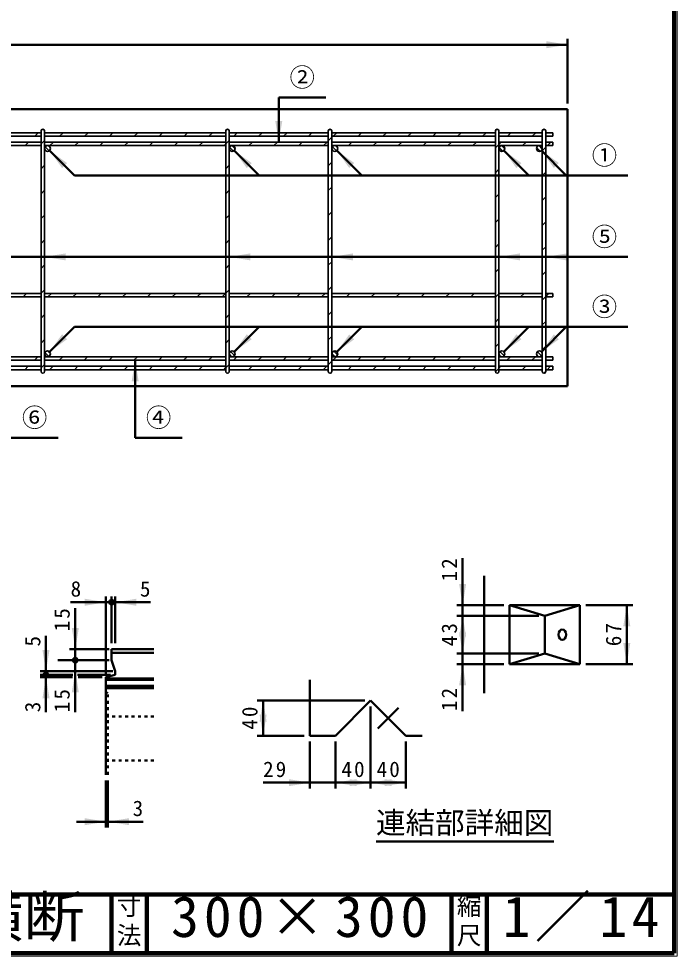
# Model space of a CAD drawing. Units: millimetres, scale not verified, with parts at other scales. Extents: x 100 to 4105, y 100 to 2870.
# Drawn here: x 2982 to 4105, y 100 to 1698 of the extents above; entities that cross this region are included whole.
import ezdxf
from ezdxf.enums import TextEntityAlignment as Align

# ---------------------------------------------------------------- set-up
doc = ezdxf.new("R2010")
doc.units = ezdxf.units.MM
doc.header["$LTSCALE"] = 5
doc.linetypes.add('USER1', pattern=[13.4, 10, -1.2, 1, -1.2])
doc.linetypes.add('USER2', pattern=[2.2, 1, -1.2])
doc.layers.add('V-nasSTD', color=7, linetype='Continuous', lineweight=35)
doc.styles.add('ＭＳ ゴシック', font='')
doc.styles.get('ＭＳ ゴシック').set_extended_font_data('MS Gothic')

msp = doc.modelspace()

# ---------------------------------------------------------------- hatches: boundary and pattern name
at = {"layer": 'V-nasSTD'}
for points in [[(3881.814, 1647.89), (3917.814, 1653.89), (3881.814, 1659.89)], [(3431.314, 1523.89), (3425.314, 1487.89), (3419.314, 1523.89)], [(3055.562, 1443.656), (3034.349, 1473.355), (3064.048, 1452.141)], [(3370.562, 1443.656), (3349.349, 1473.355), (3379.048, 1452.141)], [(3545.562, 1443.656), (3524.349, 1473.355), (3554.048, 1452.141)], [(3830.562, 1443.656), (3809.349, 1473.355), (3839.048, 1452.141)], [(3894.562, 1443.656), (3873.349, 1473.355), (3903.048, 1452.141)], [(3061.814, 1298.14), (3025.814, 1292.14), (3061.814, 1286.14)], [(3376.814, 1298.14), (3340.814, 1292.14), (3376.814, 1286.14)], [(3551.814, 1298.14), (3515.814, 1292.14), (3551.814, 1286.14)], [(3836.814, 1298.14), (3800.814, 1292.14), (3836.814, 1286.14)], [(3916.814, 1298.14), (3880.814, 1292.14), (3916.814, 1286.14)], [(3055.562, 1160.124), (3034.349, 1130.426), (3064.048, 1151.639)], [(3370.562, 1160.124), (3349.349, 1130.426), (3379.048, 1151.639)], [(3545.562, 1160.124), (3524.349, 1130.426), (3554.048, 1151.639)], [(3830.562, 1160.124), (3809.349, 1130.426), (3839.048, 1151.639)], [(3894.562, 1160.124), (3873.349, 1130.426), (3903.048, 1151.639)], [(3186.314, 1079.89), (3180.314, 1115.89), (3174.314, 1079.89)], [(3732.944, 734.502), (3738.944, 698.502), (3744.944, 734.502)], [(3094.226, 697.427), (3130.226, 703.427), (3094.226, 709.427)], [(3182.476, 709.427), (3146.476, 703.427), (3182.476, 697.427)], [(4024.944, 662.502), (4018.944, 698.502), (4012.944, 662.502)], [(3744.944, 644.502), (3738.944, 680.502), (3732.944, 644.502)], [(3072.226, 659.427), (3078.226, 623.427), (3084.226, 659.427)], [(3732.944, 652.002), (3738.944, 616.002), (3744.944, 652.002)], [(4012.944, 634.002), (4018.944, 598.002), (4024.944, 634.002)], [(3022.226, 621.927), (3028.226, 585.927), (3034.226, 621.927)], [(3744.944, 562.002), (3738.944, 598.002), (3732.944, 562.002)], [(3034.226, 539.927), (3028.226, 575.927), (3022.226, 539.927)], [(3084.226, 549.927), (3078.226, 585.927), (3072.226, 549.927)], [(3404.525, 499.929), (3398.525, 535.929), (3392.525, 499.929)], [(3392.525, 511.929), (3398.525, 475.929), (3404.525, 511.929)], [(3442.525, 389.929), (3478.525, 395.929), (3442.525, 401.929)], [(3558.025, 401.929), (3522.025, 395.929), (3558.025, 389.929)], [(3546.025, 389.929), (3582.025, 395.929), (3546.025, 401.929)], [(3618.025, 401.929), (3582.025, 395.929), (3618.025, 389.929)], [(3606.025, 389.929), (3642.025, 395.929), (3606.025, 401.929)], [(3094.226, 323.376), (3130.226, 329.376), (3094.226, 335.376)], [(3169.976, 335.376), (3133.976, 329.376), (3169.976, 323.376)]]:
    msp.add_hatch(color=256, dxfattribs=at).paths.add_polyline_path(points)

# ---------------------------------------------------------------- linework, layer by layer
at = {"layer": 'V-nasSTD', "lineweight": 100}
for p, q in [((4100, 105), (4100, 2865)), ((105, 205), (4100, 205)), ((3140, 205), (3140, 105)), ((3200, 205), (3200, 105)), ((3720, 205), (3720, 105)), ((3780, 205), (3780, 105)), ((105, 105), (4100, 105))]:
    msp.add_line(p, q, dxfattribs=at)
at = {"layer": 'V-nasSTD', "lineweight": 50}
for p, q in [((3917.814, 1553.89), (3917.814, 1663.89)), ((1917.814, 1653.89), (3917.814, 1653.89)), ((3425.314, 1563.89), (3425.314, 1487.89)), ((3425.314, 1563.89), (3505.314, 1563.89)), ((1925.814, 1543.89), (3917.814, 1543.89)), ((3917.814, 1543.89), (3917.814, 1071.89)), ((3076.776, 1430.928), (3034.349, 1473.355)), ((3391.776, 1430.928), (3349.349, 1473.355)), ((3566.776, 1430.928), (3524.349, 1473.355)), ((3851.776, 1430.928), (3809.349, 1473.355)), ((3915.776, 1430.928), (3873.349, 1473.355)), ((4020.814, 1430.928), (3076.776, 1430.928)), ((4020.814, 1292.14), (2917.814, 1292.14)), ((3076.776, 1172.852), (3034.349, 1130.426)), ((4020.814, 1172.852), (3076.776, 1172.852)), ((3391.776, 1172.852), (3349.349, 1130.426)), ((3566.776, 1172.852), (3524.349, 1130.426)), ((3851.776, 1172.852), (3809.349, 1130.426)), ((3915.776, 1172.852), (3873.349, 1130.426)), ((3180.314, 983.89), (3180.314, 1115.89)), ((1917.814, 1071.89), (3917.814, 1071.89)), ((2968.814, 983.89), (3048.814, 983.89)), ((3180.314, 983.89), (3260.314, 983.89)), ((3738.944, 778.502), (3738.944, 698.502)), ((3775.444, 748.252), (3775.444, 548.252)), ((3070.226, 703.427), (3130.226, 703.427)), ((3130.226, 713.427), (3130.226, 581.427)), ((3130.226, 703.427), (3140.226, 703.427)), ((3140.226, 713.427), (3140.226, 633.427)), ((3140.226, 703.427), (3146.476, 703.427)), ((3146.476, 713.427), (3146.476, 633.427)), ((3206.476, 703.427), (3146.476, 703.427)), ((3078.226, 693.427), (3078.226, 623.427)), ((3808.944, 698.502), (3728.944, 698.502)), ((3738.944, 680.502), (3738.944, 698.502)), ((3818.944, 698.502), (3818.944, 598.002)), ((3818.944, 698.502), (3938.944, 698.502)), ((3818.944, 698.502), (3878.944, 680.502)), ((3878.944, 680.502), (3938.944, 698.502)), ((3938.944, 698.502), (3938.944, 598.002)), ((3948.944, 698.502), (4028.944, 698.502)), ((4018.944, 598.002), (4018.944, 698.502)), ((3868.944, 680.502), (3728.944, 680.502)), ((3738.944, 616.002), (3738.944, 680.502)), ((3878.944, 680.502), (3878.944, 616.002)), ((3028.226, 645.927), (3028.226, 585.927)), ((3128.226, 623.427), (3068.226, 623.427)), ((3078.226, 623.427), (3078.226, 604.677)), ((3132.226, 623.427), (3136.226, 623.427)), ((3140.226, 623.427), (3212.367, 623.427)), ((3140.226, 623.427), (3140.226, 604.677)), ((3140.226, 617.177), (3212.367, 617.177)), ((3868.944, 616.002), (3728.944, 616.002)), ((3738.944, 598.002), (3738.944, 616.002)), ((3818.944, 598.002), (3878.944, 616.002)), ((3878.944, 616.002), (3938.944, 598.002)), ((3128.226, 604.677), (3048.226, 604.677)), ((3078.226, 604.677), (3078.226, 585.927)), ((3132.226, 604.677), (3136.226, 604.677)), ((3140.226, 604.677), (3146.476, 585.927)), ((3808.944, 598.002), (3728.944, 598.002)), ((3738.944, 518.002), (3738.944, 598.002)), ((3818.944, 598.002), (3938.944, 598.002)), ((3948.944, 598.002), (4028.944, 598.002)), ((3128.226, 585.927), (3018.226, 585.927)), ((3074.226, 579.677), (3018.226, 579.677)), ((3073.226, 575.927), (3018.226, 575.927)), ((3028.226, 585.927), (3028.226, 579.677)), ((3028.226, 579.677), (3028.226, 575.927)), ((3028.226, 515.927), (3028.226, 575.927)), ((3078.226, 515.927), (3078.226, 585.927)), ((3082.226, 579.677), (3138.226, 579.677)), ((3083.226, 575.927), (3124.226, 575.927)), ((3130.226, 575.927), (3146.476, 579.677)), ((3130.226, 409.376), (3130.226, 575.927)), ((3132.226, 585.927), (3142.476, 585.927)), ((3146.476, 585.927), (3146.476, 579.677)), ((3130.226, 573.446), (3212.367, 573.446)), ((3130.226, 570.927), (3212.367, 570.927)), ((3130.226, 560.927), (3212.367, 560.927)), ((3478.525, 570.929), (3478.525, 475.929)), ((3130.226, 556.729), (3212.367, 556.729)), ((3572.025, 535.929), (3388.525, 535.929)), ((3398.525, 475.929), (3398.525, 535.929)), ((3522.025, 475.929), (3582.025, 535.929)), ((3582.025, 535.929), (3642.025, 475.929)), ((3582.025, 525.929), (3582.025, 385.929)), ((3468.525, 475.929), (3388.525, 475.929)), ((3478.525, 475.929), (3522.025, 475.929)), ((3478.525, 465.929), (3478.525, 385.929)), ((3522.025, 465.929), (3522.025, 385.929)), ((3642.025, 475.929), (3670.025, 475.929)), ((3642.025, 465.929), (3642.025, 385.929)), ((3130.226, 399.376), (3130.226, 319.376)), ((3133.976, 399.376), (3133.976, 319.376)), ((3398.525, 395.929), (3478.525, 395.929)), ((3478.525, 395.929), (3522.025, 395.929)), ((3522.025, 395.929), (3582.025, 395.929)), ((3582.025, 395.929), (3642.025, 395.929)), ((3080.226, 329.376), (3130.226, 329.376)), ((3130.226, 329.376), (3133.976, 329.376)), ((3193.976, 329.376), (3133.976, 329.376)), ((3591.187, 295.686), (3894.595, 295.686))]:
    msp.add_line(p, q, dxfattribs=at)
at = {"layer": 'V-nasSTD'}
for p, q in [((2917.814, 1503.89), (3019.814, 1503.89)), ((3009.099, 1497.89), (3015.099, 1503.89)), ((3019.814, 1506.89), (3019.814, 1096.89)), ((3025.814, 1506.89), (3025.814, 1096.89)), ((3025.814, 1503.89), (3334.814, 1503.89)), ((3051.526, 1497.89), (3057.526, 1503.89)), ((3093.952, 1497.89), (3099.952, 1503.89)), ((3136.379, 1497.89), (3142.379, 1503.89)), ((3178.805, 1497.89), (3184.805, 1503.89)), ((3221.231, 1497.89), (3227.231, 1503.89)), ((3263.658, 1497.89), (3269.658, 1503.89)), ((3306.084, 1497.89), (3312.084, 1503.89)), ((3334.814, 1506.89), (3334.814, 1096.89)), ((3340.814, 1506.89), (3340.814, 1096.89)), ((3340.814, 1503.89), (3509.814, 1503.89)), ((3348.511, 1497.89), (3354.511, 1503.89)), ((3390.937, 1497.89), (3396.937, 1503.89)), ((3433.364, 1497.89), (3439.364, 1503.89)), ((3475.79, 1497.89), (3481.79, 1503.89)), ((3509.814, 1506.89), (3509.814, 1096.89)), ((3515.814, 1506.89), (3515.814, 1096.89)), ((3515.814, 1503.89), (3794.814, 1503.89)), ((3524.216, 1503.89), (3518.216, 1497.89)), ((3566.643, 1503.89), (3560.643, 1497.89)), ((3603.069, 1497.89), (3609.069, 1503.89)), ((3645.496, 1497.89), (3651.496, 1503.89)), ((3687.922, 1497.89), (3693.922, 1503.89)), ((3730.348, 1497.89), (3736.348, 1503.89)), ((3772.775, 1497.89), (3778.775, 1503.89)), ((3794.814, 1506.89), (3794.814, 1096.89)), ((3800.814, 1506.89), (3800.814, 1096.89)), ((3800.814, 1503.89), (3874.814, 1503.89)), ((3815.201, 1497.89), (3821.201, 1503.89)), ((3857.628, 1497.89), (3863.628, 1503.89)), ((3874.814, 1506.89), (3874.814, 1096.89)), ((3880.814, 1506.89), (3880.814, 1096.89)), ((3880.814, 1503.89), (3892.814, 1503.89)), ((3892.814, 1503.89), (3892.814, 1497.89)), ((2917.814, 1497.89), (3019.814, 1497.89)), ((2917.814, 1487.89), (3019.814, 1487.89)), ((2992.599, 1481.89), (2998.599, 1487.89)), ((3025.814, 1490.693), (3019.814, 1484.693)), ((3025.814, 1497.89), (3334.814, 1497.89)), ((3025.814, 1487.89), (3334.814, 1487.89)), ((3041.026, 1487.89), (3035.026, 1481.89)), ((3077.452, 1481.89), (3083.452, 1487.89)), ((3119.879, 1481.89), (3125.879, 1487.89)), ((3162.305, 1481.89), (3168.305, 1487.89)), ((3204.731, 1481.89), (3210.731, 1487.89)), ((3247.158, 1481.89), (3253.158, 1487.89)), ((3289.584, 1481.89), (3295.584, 1487.89)), ((3340.814, 1490.693), (3334.814, 1484.693)), ((3340.814, 1497.89), (3509.814, 1497.89)), ((3340.814, 1487.89), (3509.814, 1487.89)), ((3374.437, 1481.89), (3380.437, 1487.89)), ((3416.864, 1481.89), (3422.864, 1487.89)), ((3459.29, 1481.89), (3465.29, 1487.89)), ((3501.716, 1481.89), (3507.716, 1487.89)), ((3515.814, 1495.987), (3509.814, 1489.987)), ((3515.814, 1497.89), (3794.814, 1497.89)), ((3515.814, 1487.89), (3794.814, 1487.89)), ((3544.143, 1481.89), (3550.143, 1487.89)), ((3586.569, 1481.89), (3592.569, 1487.89)), ((3628.996, 1481.89), (3634.996, 1487.89)), ((3671.422, 1481.89), (3677.422, 1487.89)), ((3713.848, 1481.89), (3719.848, 1487.89)), ((3756.275, 1481.89), (3762.275, 1487.89)), ((3800.814, 1497.89), (3874.814, 1497.89)), ((3874.814, 1487.89), (3800.814, 1487.89)), ((3804.701, 1487.89), (3800.814, 1484.003)), ((3841.128, 1481.89), (3847.128, 1487.89)), ((3880.814, 1497.89), (3892.814, 1497.89)), ((3880.814, 1487.89), (3892.814, 1487.89)), ((3883.554, 1481.89), (3889.554, 1487.89)), ((3892.814, 1487.89), (3892.814, 1481.89)), ((3019.814, 1481.89), (2917.814, 1481.89)), ((3334.814, 1481.89), (3025.814, 1481.89)), ((3026.901, 1480.004), (3033.927, 1472.978)), ((3032.317, 1481.659), (3035.582, 1478.394)), ((3332.011, 1481.89), (3334.814, 1484.693)), ((3509.814, 1481.89), (3340.814, 1481.89)), ((3341.243, 1478.916), (3347.84, 1472.319)), ((3345.36, 1481.87), (3350.793, 1476.437)), ((3794.814, 1481.89), (3515.814, 1481.89)), ((3516.915, 1480.021), (3523.944, 1472.992)), ((3522.363, 1481.644), (3525.568, 1478.439)), ((3800.814, 1484.003), (3794.814, 1478.003)), ((3874.814, 1481.89), (3800.814, 1481.89)), ((3801.132, 1478.646), (3807.57, 1472.209)), ((3805.022, 1481.827), (3810.751, 1476.099)), ((3865.04, 1478.378), (3871.301, 1472.117)), ((3868.72, 1481.769), (3874.693, 1475.797)), ((3880.814, 1479.15), (3874.814, 1473.15)), ((3880.814, 1481.89), (3892.814, 1481.89)), ((3025.814, 1448.267), (3019.814, 1442.267)), ((3340.814, 1448.267), (3334.814, 1442.267)), ((3515.814, 1453.561), (3509.814, 1447.561)), ((3800.814, 1441.576), (3794.814, 1435.576)), ((3880.814, 1436.723), (3874.814, 1430.723)), ((3515.814, 1411.135), (3509.814, 1405.135)), ((3025.814, 1405.84), (3019.814, 1399.84)), ((3340.814, 1405.84), (3334.814, 1399.84)), ((3800.814, 1399.15), (3794.814, 1393.15)), ((3880.814, 1394.297), (3874.814, 1388.297)), ((3025.814, 1363.414), (3019.814, 1357.414)), ((3340.814, 1363.414), (3334.814, 1357.414)), ((3515.814, 1368.708), (3509.814, 1362.708)), ((3800.814, 1356.723), (3794.814, 1350.723)), ((3880.814, 1351.871), (3874.814, 1345.871)), ((3025.814, 1320.987), (3019.814, 1314.987)), ((3340.814, 1320.987), (3334.814, 1314.987)), ((3515.814, 1326.282), (3509.814, 1320.282)), ((3800.814, 1314.297), (3794.814, 1308.297)), ((3880.814, 1309.444), (3874.814, 1303.444)), ((3025.814, 1278.561), (3019.814, 1272.561)), ((3340.814, 1278.561), (3334.814, 1272.561)), ((3515.814, 1283.855), (3509.814, 1277.855)), ((3800.814, 1271.871), (3794.814, 1265.871)), ((3874.814, 1261.018), (3880.814, 1267.018)), ((3025.814, 1236.135), (3019.814, 1230.135)), ((3340.814, 1236.135), (3334.814, 1230.135)), ((3515.814, 1241.429), (3509.814, 1235.429)), ((2917.814, 1229.89), (3019.814, 1229.89)), ((2917.814, 1223.89), (3019.814, 1223.89)), ((2989.158, 1223.89), (2995.158, 1229.89)), ((3025.814, 1229.89), (3334.814, 1229.89)), ((3025.814, 1223.89), (3334.814, 1223.89)), ((3037.584, 1229.89), (3031.584, 1223.89)), ((3074.011, 1223.89), (3080.011, 1229.89)), ((3116.437, 1223.89), (3122.437, 1229.89)), ((3158.864, 1223.89), (3164.864, 1229.89)), ((3201.29, 1223.89), (3207.29, 1229.89)), ((3243.716, 1223.89), (3249.716, 1229.89)), ((3286.143, 1223.89), (3290.926, 1228.673)), ((3292.143, 1229.89), (3290.926, 1228.673)), ((3328.569, 1223.89), (3334.569, 1229.89)), ((3340.814, 1229.89), (3509.814, 1229.89)), ((3340.814, 1223.89), (3509.814, 1223.89)), ((3370.996, 1223.89), (3376.996, 1229.89)), ((3413.422, 1223.89), (3419.422, 1229.89)), ((3455.848, 1223.89), (3461.848, 1229.89)), ((3498.275, 1223.89), (3504.275, 1229.89)), ((3515.814, 1229.89), (3794.814, 1229.89)), ((3515.814, 1223.89), (3794.814, 1223.89)), ((3546.701, 1229.89), (3540.701, 1223.89)), ((3583.128, 1223.89), (3589.128, 1229.89)), ((3625.554, 1223.89), (3631.554, 1229.89)), ((3667.98, 1223.89), (3673.98, 1229.89)), ((3710.407, 1223.89), (3716.407, 1229.89)), ((3752.833, 1223.89), (3758.833, 1229.89)), ((3794.814, 1223.444), (3800.814, 1229.444)), ((3800.814, 1229.89), (3874.814, 1229.89)), ((3800.814, 1229.444), (3801.26, 1229.89)), ((3800.814, 1223.89), (3874.814, 1223.89)), ((3837.686, 1223.89), (3843.686, 1229.89)), ((3874.814, 1218.591), (3880.814, 1224.591)), ((3880.814, 1229.89), (3892.814, 1229.89)), ((3880.814, 1224.591), (3886.112, 1229.89)), ((3880.814, 1223.89), (3892.814, 1223.89)), ((3892.814, 1229.89), (3892.814, 1223.89)), ((3515.814, 1199.003), (3509.814, 1193.003)), ((3025.814, 1193.708), (3019.814, 1187.708)), ((3340.814, 1193.708), (3334.814, 1187.708)), ((3794.814, 1181.018), (3800.814, 1187.018)), ((3874.814, 1176.165), (3880.814, 1182.165)), ((3025.814, 1151.282), (3019.814, 1145.282)), ((3340.814, 1151.282), (3334.814, 1145.282)), ((3515.814, 1156.576), (3509.814, 1150.576)), ((3794.814, 1138.591), (3800.814, 1144.591)), ((3874.814, 1133.739), (3880.814, 1139.739)), ((2917.814, 1121.89), (3019.814, 1121.89)), ((3008.437, 1115.89), (3014.437, 1121.89)), ((3025.814, 1121.89), (3334.814, 1121.89)), ((3026.345, 1129.134), (3033.057, 1122.422)), ((3030.662, 1131.888), (3035.811, 1126.738)), ((3050.864, 1115.89), (3056.864, 1121.89)), ((3093.29, 1115.89), (3099.29, 1121.89)), ((3135.716, 1115.89), (3141.716, 1121.89)), ((3178.143, 1115.89), (3184.143, 1121.89)), ((3220.569, 1115.89), (3226.569, 1121.89)), ((3262.996, 1115.89), (3268.996, 1121.89)), ((3305.422, 1115.89), (3311.422, 1121.89)), ((3340.814, 1121.89), (3509.814, 1121.89)), ((3340.975, 1125.631), (3344.554, 1122.051)), ((3342.798, 1130.879), (3349.802, 1123.875)), ((3347.848, 1115.89), (3353.848, 1121.89)), ((3390.275, 1115.89), (3396.275, 1121.89)), ((3432.701, 1115.89), (3438.701, 1121.89)), ((3475.128, 1115.89), (3481.128, 1121.89)), ((3515.814, 1121.89), (3794.814, 1121.89)), ((3515.854, 1127.528), (3521.451, 1121.931)), ((3517.554, 1115.89), (3523.554, 1121.89)), ((3518.931, 1131.522), (3525.446, 1125.008)), ((3559.98, 1115.89), (3565.98, 1121.89)), ((3602.407, 1115.89), (3608.407, 1121.89)), ((3644.833, 1115.89), (3650.833, 1121.89)), ((3687.26, 1115.89), (3693.26, 1121.89)), ((3729.686, 1115.89), (3735.686, 1121.89)), ((3772.112, 1115.89), (3778.112, 1121.89)), ((3874.814, 1121.89), (3800.814, 1121.89)), ((3801.158, 1125.067), (3803.991, 1122.234)), ((3802.587, 1130.709), (3809.633, 1123.663)), ((3814.539, 1115.89), (3820.539, 1121.89)), ((3856.965, 1115.89), (3862.965, 1121.89)), ((3865.496, 1124.369), (3867.292, 1122.573)), ((3866.396, 1130.54), (3873.463, 1123.473)), ((3880.814, 1121.89), (3892.814, 1121.89)), ((3892.814, 1121.89), (3892.814, 1115.89)), ((3019.814, 1115.89), (2917.814, 1115.89)), ((2917.814, 1105.89), (3019.814, 1105.89)), ((2991.937, 1099.89), (2997.937, 1105.89)), ((3025.814, 1108.855), (3019.814, 1102.855)), ((3334.814, 1115.89), (3025.814, 1115.89)), ((3025.814, 1105.89), (3334.814, 1105.89)), ((3040.364, 1105.89), (3034.364, 1099.89)), ((3076.79, 1099.89), (3082.79, 1105.89)), ((3119.216, 1099.89), (3125.216, 1105.89)), ((3161.643, 1099.89), (3167.643, 1105.89)), ((3204.069, 1099.89), (3210.069, 1105.89)), ((3246.496, 1099.89), (3252.496, 1105.89)), ((3288.922, 1099.89), (3294.922, 1105.89)), ((3331.348, 1099.89), (3334.814, 1103.356)), ((3340.814, 1108.855), (3334.814, 1102.855)), ((3509.814, 1115.89), (3340.814, 1115.89)), ((3340.814, 1105.89), (3509.814, 1105.89)), ((3379.775, 1105.89), (3373.775, 1099.89)), ((3422.201, 1105.89), (3416.201, 1099.89)), ((3458.628, 1099.89), (3464.628, 1105.89)), ((3501.054, 1099.89), (3507.054, 1105.89)), ((3515.814, 1114.15), (3509.814, 1108.15)), ((3794.814, 1115.89), (3515.814, 1115.89)), ((3515.814, 1105.89), (3794.814, 1105.89)), ((3543.48, 1099.89), (3549.48, 1105.89)), ((3585.907, 1099.89), (3591.907, 1105.89)), ((3628.333, 1099.89), (3634.333, 1105.89)), ((3670.76, 1099.89), (3676.76, 1105.89)), ((3713.186, 1099.89), (3719.186, 1105.89)), ((3755.612, 1099.89), (3761.612, 1105.89)), ((3874.814, 1115.89), (3800.814, 1115.89)), ((3800.814, 1105.89), (3874.814, 1105.89)), ((3800.814, 1102.665), (3804.039, 1105.89)), ((3840.465, 1099.89), (3846.465, 1105.89)), ((3880.814, 1115.89), (3892.814, 1115.89)), ((3880.814, 1105.89), (3892.814, 1105.89)), ((3882.892, 1099.89), (3888.892, 1105.89)), ((3892.814, 1105.89), (3892.814, 1099.89)), ((2917.814, 1099.89), (3019.814, 1099.89)), ((3025.814, 1099.89), (3334.814, 1099.89)), ((3340.814, 1099.89), (3509.814, 1099.89)), ((3515.814, 1099.89), (3794.814, 1099.89)), ((3794.886, 1096.237), (3800.814, 1102.165)), ((3800.814, 1099.89), (3874.814, 1099.89)), ((3877.418, 1093.916), (3880.814, 1097.312)), ((3880.814, 1099.89), (3892.814, 1099.89))]:
    msp.add_line(p, q, dxfattribs=at)
at = {"layer": 'V-nasSTD', "linetype": 'USER2', "lineweight": 50}
for p, q in [((3133.976, 548.427), (3130.226, 550.927)), ((3133.976, 409.376), (3133.976, 548.427)), ((3130.226, 520.927), (3133.976, 523.427)), ((3130.226, 508.427), (3212.367, 508.427)), ((3130.226, 433.427), (3212.367, 433.427))]:
    msp.add_line(p, q, dxfattribs=at)
at = {"layer": 'V-nasSTD', "linetype": 'USER1', "lineweight": 50}
msp.add_line((3594.347, 488.252), (3629.703, 523.607), dxfattribs=at)
at = {"layer": 'V-nasSTD', "lineweight": 13}
msp.add_lwpolyline([(100, 100), (100, 2870), (4105, 2870), (4105, 100)], close=True, dxfattribs=at)
at = {"layer": 'V-nasSTD'}
for centre in [(3030.814, 1476.89), (3345.814, 1476.89), (3520.814, 1476.89), (3805.814, 1476.89), (3869.814, 1476.89), (3030.814, 1126.89), (3345.814, 1126.89), (3520.814, 1126.89), (3805.814, 1126.89), (3869.814, 1126.89)]:
    msp.add_circle(centre, 5, dxfattribs=at)
at = {"layer": 'V-nasSTD', "lineweight": 50}
for centre in [(3140.226, 703.427), (3078.226, 604.677), (3028.226, 579.677)]:
    msp.add_circle(centre, 4, dxfattribs=at)
at = {"layer": 'V-nasSTD'}
for centre, start, end in [((3022.814, 1506.89), 0, 180), ((3337.814, 1506.89), 0, 180), ((3512.814, 1506.89), 0, 180), ((3797.814, 1506.89), 0, 180), ((3877.814, 1506.89), 0, 180), ((3022.814, 1096.89), 180, 0), ((3337.814, 1096.89), 180, 0), ((3512.814, 1096.89), 180, 0), ((3797.814, 1096.89), 180, 0), ((3877.814, 1096.89), 180, 0)]:
    msp.add_arc(centre, 3, start, end, dxfattribs=at)
at = {"layer": 'V-nasSTD', "lineweight": 50}
msp.add_ellipse((3908.944, 648.252), major_axis=(0, 9), ratio=0.707107, dxfattribs=at)

# ---------------------------------------------------------------- texts
at = {"layer": 'V-nasSTD', "style": 'ＭＳ ゴシック'}
for s, height, p in [('②', 31.67, (3443.714, 1614.09)), ('①', 31.67, (3959.214, 1481.128)), ('⑤', 31.67, (3959.214, 1342.34)), ('③', 31.67, (3959.214, 1223.052)), ('⑥', 31.67, (2987.214, 1034.09)), ('④', 31.67, (3198.714, 1034.09)), ('8', 26.39, (3070.226, 739.427)), ('5', 26.39, (3188.476, 739.427)), ('3', 26.39, (3175.976, 365.376)), ('連結部詳細図', 36.95, (3591.187, 346.086)), ('寸', 30.79, (3148.982, 200.999)), ('縮', 30.79, (3728.982, 200.999)), ('法', 30.79, (3148.976, 151.01)), ('尺', 30.79, (3728.976, 151.01))]:
    msp.add_text(s, height=height, dxfattribs=at).set_placement(p, align=Align.TOP_LEFT)
for s, p in [('5', (2992.226, 627.927)), ('3', (2992.226, 515.927))]:
    msp.add_text(s, height=26.39, rotation=90, dxfattribs=at).set_placement(p, align=Align.TOP_LEFT)
at = {"layer": 'V-nasSTD', "style": 'ＭＳ ゴシック', "width": 1.1}
msp.add_text('ユニロード 横断', height=69.65, dxfattribs=at).set_placement((2310.5, 202.47), align=Align.TOP_LEFT)
at = {"layer": 'V-nasSTD', "char_height": 26.39, "attachment_point": 1, "rotation": 90, "style": 'ＭＳ ゴシック'}
for s, insert in [('\\T1.2;12', (3702.944, 738.902)), ('\\T1.2;15', (3042.226, 653.827)), ('\\T1.2;43', (3702.944, 628.452)), ('\\T1.2;67', (3982.944, 628.452)), ('\\T1.2;15', (3042.226, 515.927)), ('\\T1.2;12', (3702.944, 518.002)), ('\\T1.2;40', (3362.525, 486.129))]:
    msp.add_mtext(s, dxfattribs=dict(at, insert=insert))
at = {"layer": 'V-nasSTD', "attachment_point": 1, "style": 'ＭＳ ゴシック'}
for s, insert, char_height in [('\\T1.2;29', (3398.525, 431.929), 26.39), ('\\T1.2;40', (3532.225, 431.929), 26.39), ('\\T1.2;40', (3592.225, 431.929), 26.39), ('\\T1.16;1／14', (3807.033, 202.582), 69.65), ('\\T1.18;300×300', (3241.581, 202.508), 69.65)]:
    msp.add_mtext(s, dxfattribs=dict(at, insert=insert, char_height=char_height))

doc.saveas('drawing.dxf')
